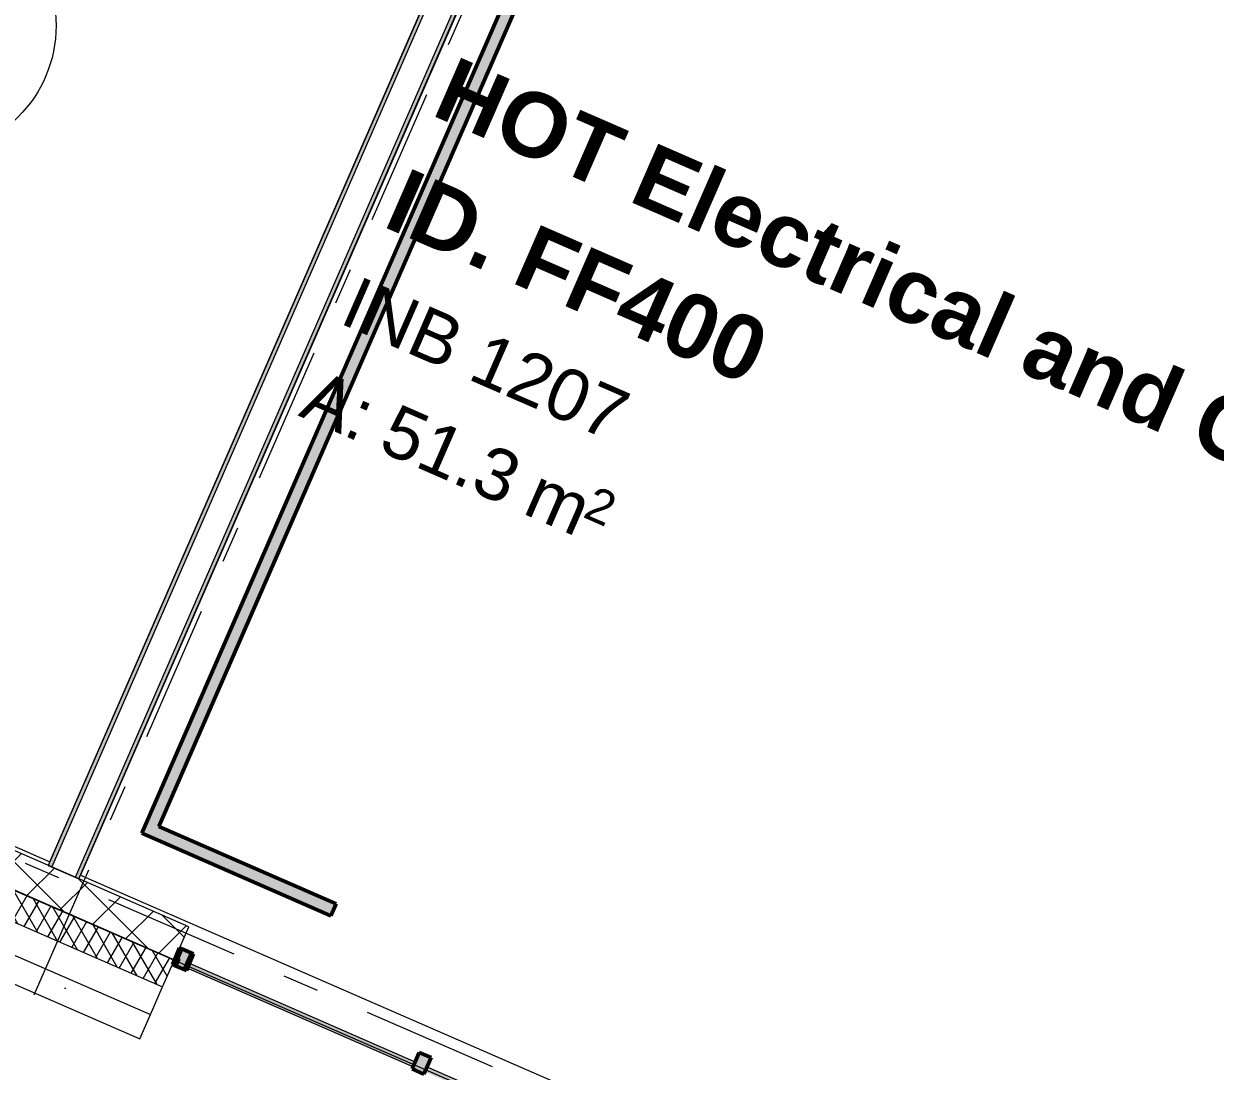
# Model space of a CAD drawing. Header units: millimetres. Extents: x -50172 to 258853, y -59787 to 25069.
# Drawn here: x 187994 to 192616, y -8995 to -4932 of the extents above; entities that cross this region are included whole.
import ezdxf
from ezdxf.enums import TextEntityAlignment as Align

# ---------------------------------------------------------------- set-up
doc = ezdxf.new("R2010")
doc.units = ezdxf.units.MM
doc.header["$MEASUREMENT"] = 0
doc.linetypes.add('Double Dashed', pattern=[1093.611073, 529.166651, -211.666656, 141.111112, -211.666656])
for name, color, linetype in [('A-05-M_Gross_Int_Plant', 7, 'Continuous'), ('A-15-MG_Structural_Grid', 7, 'Continuous'), ('A-20-M_Floor_Slab', 7, 'Continuous'), ('A-25-M_Curtain_Wall', 7, 'Continuous'), ('A-25-M_Wall_Ext_Existing_HUB', 7, 'Continuous'), ('A-25-M_Wall_Int', 7, 'Continuous'), ('ArchiCAD Doors', 7, 'Continuous'), ('New_A-15-MG_Structural_Grid_Phase_2', 7, 'Continuous'), ('New_A-25-M_Wall_Int', 7, 'Continuous'), ('New_A-35-M_FFE-Zone', 7, 'Continuous')]:
    doc.layers.add(name, color=color, linetype=linetype)
for name, color, linetype, lineweight, true_color in [('A-05-M_Gross_Int_Plant_Pen_No__74', 7, 'Continuous', 20, 0x606060), ('A-15-MG_Structural_Grid_Pen_No__163', 7, 'Continuous', 0, 0x750077), ('A-25-M_Curtain_Wall_Pen_No__144', 7, 'Continuous', 0, 0xc8c8c8), ('A-25-M_Curtain_Wall_Pen_No__165', 7, 'Continuous', 0, 0x006060), ('A-25-M_Curtain_Wall_Pen_No__27', 7, 'Continuous', 50, 0x2a2a2a), ('A-25-M_Wall_Ext_Existing_HUB_Pen_No__107', 7, 'Continuous', 15, 0xa6a6a6), ('A-25-M_Wall_Int_Pen_No__107', 7, 'Continuous', 15, 0xa6a6a6), ('New_A-15-MG_Structural_Grid_Phase_2_Pen_No__222', 7, 'Continuous', 13, 0x65af33), ('New_A-25-M_Wall_Int_Pen_No__27', 7, 'Continuous', 50, 0x2a2a2a), ('New_A-35-M_FFE-Zone_Pen_No__74', 7, 'Continuous', 20, 0x606060)]:
    doc.layers.add(name, color=color, linetype=linetype, lineweight=lineweight, true_color=true_color)
for name, color, linetype, lineweight in [('A-20-M_Floor_Slab_Pen_No__89', 8, 'Continuous', 20), ('A-25-M_Curtain_Wall_Pen_No__1', 7, 'Continuous', 13), ('A-25-M_Wall_Ext_Existing_HUB_Pen_No__1', 7, 'Continuous', 13), ('A-25-M_Wall_Int_Pen_No__1', 7, 'Continuous', 13), ('ArchiCAD Doors_Pen_No__1', 7, 'Continuous', 13), ('ArchiCAD Zone Stamps_Pen_No__9', 7, 'Continuous', 13), ('New_A-25-M_Wall_Int_Pen_No__155', 5, 'Continuous', 35), ('New_ArchiCAD Zone Stamps_Pen_No__9', 7, 'Continuous', 13)]:
    doc.layers.add(name, color=color, linetype=linetype, lineweight=lineweight)
doc.styles.add('GENERATED_STYLE_1', font='')
doc.styles.add('GENERATED_STYLE_3', font='')
doc.styles.add('GENERATED_STYLE_4', font='')
doc.styles.get('GENERATED_STYLE_1').set_extended_font_data('Arial', bold=True)
doc.styles.get('GENERATED_STYLE_3').set_extended_font_data('Arial')
doc.styles.get('GENERATED_STYLE_4').set_extended_font_data('Swis721 BT')

# ---------------------------------------------------------------- blocks, each defined once
blk = doc.blocks.new('HOT Electrical and Controls Training_INB 1207_28_3', base_point=(193096.8, -4619.1))
at = {"layer": 'New_A-35-M_FFE-Zone_Pen_No__74', "linetype": 'Continuous'}
for p, q in [((191560.8, -559.8), (188214.4, -8234.2)), ((188214.4, -8234.2), (193600.2, -10582.7))]:
    blk.add_line(p, q, dxfattribs=at)
at = {"layer": 'New_ArchiCAD Zone Stamps_Pen_No__9'}
for tag, height, style, p in [('ROOM_NAME', 250, 'GENERATED_STYLE_1', (189669.1, -5054.3)), ('zoneNameLine2', 250, 'GENERATED_STYLE_1', (189480.6, -5486.4)), ('ROOM_NUMBER', 200, 'GENERATED_STYLE_3', (189292.2, -5907.1)), ('measuredAreaCode', 200, 'GENERATED_STYLE_3', (189135.2, -6267.2)), ('DUMMY_649', 200, 'GENERATED_STYLE_3', (189442.6, -6401.2)), ('DUMMY_650', 200, 'GENERATED_STYLE_3', (189931.9, -6614.6)), ('DUMMY_651', 133.3, 'GENERATED_STYLE_3', (190211.2, -6721.2))]:
    blk.add_attdef(tag, text='', height=height, rotation=336.4404, dxfattribs=dict(at, style=style)).set_placement(p, align=Align.TOP_LEFT)
blk = doc.blocks.new('Male WC_INB 1255_36_3', base_point=(185976.6, -6300.8))
at = {"layer": 'A-05-M_Gross_Int_Plant_Pen_No__74', "linetype": 'Continuous'}
for p, q in [((188095, -8182.5), (189782.2, -4313.5)), ((184832.3, -6759.7), (188095, -8182.5))]:
    blk.add_line(p, q, dxfattribs=at)
at = {"layer": 'ArchiCAD Zone Stamps_Pen_No__9'}
for tag, height, style, p in [('ROOM_NAME', 250, 'GENERATED_STYLE_1', (185737.3, -5000)), ('zoneNameLine2', 250, 'GENERATED_STYLE_1', (185548.8, -5432.2)), ('ROOM_NUMBER', 200, 'GENERATED_STYLE_3', (185360.4, -5852.9)), ('measuredAreaCode', 200, 'GENERATED_STYLE_3', (185203.4, -6213)), ('DUMMY_649', 200, 'GENERATED_STYLE_3', (185510.8, -6347)), ('DUMMY_650', 200, 'GENERATED_STYLE_3', (186000.1, -6560.4)), ('DUMMY_651', 133.3, 'GENERATED_STYLE_3', (186279.4, -6666.9))]:
    blk.add_attdef(tag, text='', height=height, rotation=336.4404, dxfattribs=dict(at, style=style)).set_placement(p, align=Align.TOP_LEFT)
blk = doc.blocks.new('Slab_3_3', base_point=(169200.6, -115.4))
at = {"layer": 'A-20-M_Floor_Slab_Pen_No__89', "linetype": 'Continuous', "flags": 128}
blk.add_lwpolyline([(169200.6, -115.4), (176349.7, 6537.3), (176264.6, 6629.2), (179496.7, 9637), (183785.9, 7766.9), (187907.8, 17219.8), (201698.7, 11206.2), (197247, 997.1), (217780.4, -7956.5), (215006.4, -14317.9), (212120.9, -13059.7), (210006.5, -17908.8)], close=True, dxfattribs=at)
blk = doc.blocks.new('Curtain Wall_12_3', base_point=(168558.7, 0))
at = {"layer": 'A-25-M_Curtain_Wall_Pen_No__144', "linetype": 'Continuous'}
for points in [[(188570.8, -8580.8), (188616.6, -8600.8), (188644.6, -8536.6), (188598.8, -8516.7)], [(188624.8, -8604.3), (188652.7, -8540.2), (188606.9, -8520.2), (188578.9, -8584.4)], [(189546, -9006.1), (189574, -8941.9), (189528.1, -8921.9), (189500.1, -8986.1)]]:
    blk.add_hatch(color=256, dxfattribs=at).paths.add_polyline_path(points)
at = {"layer": 'A-25-M_Curtain_Wall_Pen_No__165', "linetype": 'Continuous', "lineweight": 0, "true_color": 0x001818}
for points in [[(188587.5, -8577.2), (188593.1, -8579.6), (188601.1, -8561.3), (188595.5, -8558.9)], [(189516.7, -8960.6), (188632.2, -8574.9), (188624.2, -8593.2), (189508.7, -8978.9)], [(190437.9, -9362.3), (189553.4, -8976.6), (189545.4, -8994.9), (190430, -9380.6)]]:
    blk.add_hatch(color=168, dxfattribs=at).paths.add_polyline_path(points)
at = {"layer": 'A-25-M_Curtain_Wall_Pen_No__1', "linetype": 'Continuous'}
for p, q in [((188595.5, -8558.9), (188587.5, -8577.2)), ((188587.5, -8577.2), (188593.1, -8579.6)), ((188593.1, -8579.6), (188601.1, -8561.3)), ((188601.1, -8561.3), (188595.5, -8558.9)), ((188632.2, -8574.9), (188624.2, -8593.2)), ((188624.2, -8593.2), (189508.7, -8978.9)), ((189516.7, -8960.6), (188632.2, -8574.9)), ((189508.7, -8978.9), (189516.7, -8960.6)), ((189553.4, -8976.6), (189545.4, -8994.9)), ((190437.9, -9362.3), (189553.4, -8976.6))]:
    blk.add_line(p, q, dxfattribs=at)
at = {"layer": 'A-25-M_Curtain_Wall_Pen_No__27', "linetype": 'Continuous'}
for p, q in [((188598.8, -8516.7), (188570.8, -8580.8)), ((188606.9, -8520.2), (188578.9, -8584.4)), ((188644.6, -8536.6), (188598.8, -8516.7)), ((188652.7, -8540.2), (188606.9, -8520.2)), ((188616.6, -8600.8), (188644.6, -8536.6)), ((188624.8, -8604.3), (188652.7, -8540.2)), ((188570.8, -8580.8), (188616.6, -8600.8)), ((188578.9, -8584.4), (188624.8, -8604.3)), ((189528.1, -8921.9), (189500.1, -8986.1)), ((189574, -8941.9), (189528.1, -8921.9)), ((189546, -9006.1), (189574, -8941.9)), ((189500.1, -8986.1), (189546, -9006.1))]:
    blk.add_line(p, q, dxfattribs=at)
blk = doc.blocks.new('Simple Door Opening')
at = {"layer": 'ArchiCAD Doors_Pen_No__1', "linetype": 'Continuous'}
for p, q in [((4055, 0), (4055, -102.5)), ((4055, -102.5), (4055, -219.5)), ((4055, -219.5), (4055, -334.5)), ((4055, -334.5), (4055, -474.5))]:
    blk.add_line(p, q, dxfattribs=at)
blk = doc.blocks.new('Wall_49_3', base_point=(213194.1, -19661.2))
at = {"layer": 'A-25-M_Wall_Ext_Existing_HUB_Pen_No__107', "linetype": 'Continuous'}
h = blk.add_hatch(dxfattribs=at)
h.set_pattern_fill('Concrete_Block_0003', color=256, style=0, pattern_type=2)
h.set_pattern_definition([(45, (168558.73, 0), (-91.9239, 91.9239), []), (135, (168558.73, 0), (91.9239, 91.9239), [])])
h.paths.add_polyline_path([(187797.6, -8222.2), (188578.4, -8562.6), (188634.4, -8434.3), (187853.6, -8093.8)])
h = blk.add_hatch(dxfattribs=at)
h.set_pattern_fill('Batt_Insulation_0003', color=256, style=0, pattern_type=2)
h.set_pattern_definition([(60, (168558.73, 0), (-43.30127, 25), []), (120, (168558.73, 0), (43.30127, 25), [])])
h.paths.add_polyline_path([(187751.6, -8327.6), (188532.5, -8668.1), (188578.4, -8562.6), (187797.6, -8222.2)])
h = blk.add_hatch(dxfattribs=at)
h.set_pattern_fill('613_01__ad_AR_SAND_0003', color=256, style=0, pattern_type=2)
h.set_pattern_definition([(103.994, (168558.7, 0), (-1137.956, 451.32), [0, -965.2, 0, -1079.5, 0, -1031.875]), (73.994, (168558.7, 0), (-1195.13, 1745.31), [0, -520.7, 0, -869.95, 0, -333.375]), (33.994, (168247.2, -716.2), (785.414, 1814.82), [0, -317.5, 0, -1143, 0, -1492.25]), (23.994, (168247.2, -716.2), (250.28, 1972.77), [0, -158.75, 0, -749.3, 0, -857.25])])
h.paths.add_polyline_path([(187663.9, -8528.8), (188444.7, -8869.3), (188485.7, -8775.3), (187704.9, -8434.8)])
at = {"layer": 'A-25-M_Wall_Ext_Existing_HUB_Pen_No__1', "linetype": 'Continuous'}
for p, q in [((187797.6, -8222.2), (188578.4, -8562.6)), ((187751.6, -8327.6), (188532.5, -8668.1)), ((187704.9, -8434.8), (188485.7, -8775.3))]:
    blk.add_line(p, q, dxfattribs=at)
at = {"layer": 'A-25-M_Wall_Ext_Existing_HUB_Pen_No__1', "linetype": 'Continuous', "flags": 128}
for points in [[(188634.4, -8434.3), (187509.2, -7943.7)], [(187663.9, -8528.8), (188444.7, -8869.3)]]:
    blk.add_lwpolyline(points, dxfattribs=at)
at = {"layer": 'ArchiCAD Doors', "color": 251, "linetype": 'Continuous', "lineweight": 20, "true_color": 0x606060, "zscale": 1000, "rotation": 156.440414136328}
blk.add_blockref('Simple Door Opening', (192161.7, -10490), dxfattribs=at)
blk = doc.blocks.new('Wall_67_3', base_point=(188089, -8196.5))
at = {"layer": 'A-25-M_Wall_Int_Pen_No__107', "linetype": 'Continuous'}
for points in [[(191601.5, -141.2), (188089, -8196.5), (188102.7, -8202.5), (191615.2, -147.2)], [(188208.2, -8248.4), (191720.7, -193.2), (191706.9, -187.2), (188194.4, -8242.5)]]:
    blk.add_hatch(color=256, dxfattribs=at).paths.add_polyline_path(points)
at = {"layer": 'A-25-M_Wall_Int_Pen_No__1', "linetype": 'Continuous'}
for p, q in [((191615.2, -147.2), (188102.7, -8202.5)), ((191706.9, -187.2), (191615.2, -147.2)), ((188194.4, -8242.5), (191706.9, -187.2))]:
    blk.add_line(p, q, dxfattribs=at)
at = {"layer": 'A-25-M_Wall_Int_Pen_No__1', "linetype": 'Continuous', "flags": 128}
for points in [[(191774.6, -69.4), (191655.4, -17.5)], [(191601.5, -141.2), (191494.4, -386.9)], [(191612.7, -440.7), (191720.7, -193.2)], [(191488.4, -400.6), (191448.4, -492.3)], [(191566.8, -546.1), (191606.7, -454.4)], [(191442.4, -506), (190914.8, -1716)], [(188208.2, -8248.4), (191560.8, -559.8)], [(190908.8, -1729.8), (190868.8, -1821.4)], [(190862.8, -1835.2), (189834.1, -4194.3)], [(189828.1, -4208.1), (189788.2, -4299.7)], [(189782.2, -4313.5), (188089, -8196.5)], [(188089, -8196.5), (188208.2, -8248.4)]]:
    blk.add_lwpolyline(points, dxfattribs=at)
blk = doc.blocks.new('Wall_108_3', base_point=(188462.3, -8048.9))
at = {"layer": 'New_A-25-M_Wall_Int_Pen_No__155', "linetype": 'Continuous', "lineweight": 0, "true_color": 0x00007f}
blk.add_hatch(color=176, dxfattribs=at).paths.add_polyline_path([(188452.3, -8071.8), (189185.6, -8391.6), (189205.6, -8345.8), (188518.1, -8046)])
at = {"layer": 'New_A-25-M_Wall_Int_Pen_No__27', "linetype": 'Continuous', "flags": 128}
for points in [[(188452.3, -8071.8), (189185.6, -8391.6)], [(189205.6, -8345.8), (188518.1, -8046)], [(189185.6, -8391.6), (189205.6, -8345.8)]]:
    blk.add_lwpolyline(points, dxfattribs=at)
blk = doc.blocks.new('Wall_109_3', base_point=(191673.4, -684.8))
at = {"layer": 'New_A-25-M_Wall_Int_Pen_No__155', "linetype": 'Continuous', "lineweight": 0, "true_color": 0x00007f}
blk.add_hatch(color=176, dxfattribs=at).paths.add_polyline_path([(191683.4, -661.9), (188452.3, -8071.8), (188518.1, -8046), (191709.2, -727.7)])
at = {"layer": 'New_A-25-M_Wall_Int_Pen_No__27', "linetype": 'Continuous', "flags": 128}
for points in [[(191683.4, -661.9), (188452.3, -8071.8)], [(188518.1, -8046), (191709.2, -727.7)]]:
    blk.add_lwpolyline(points, dxfattribs=at)
blk = doc.blocks.new('Standard grid marker')
at = {"layer": 'A-15-MG_Structural_Grid_Pen_No__163', "linetype": 'Double Dashed'}
blk.add_line((1000, 0), (29726, 0), dxfattribs=at)
at = {"layer": 'A-15-MG_Structural_Grid_Pen_No__163', "style": 'GENERATED_STYLE_4'}
for tag, p in [('AC_MarkerText_1_0', (-500, 41.2)), ('AC_MarkerText_1_1', (31226, 41.2))]:
    blk.add_attdef(tag, text='', height=350, rotation=90, dxfattribs=at).set_placement(p, align=Align.MIDDLE_CENTER)
blk = doc.blocks.new('Standard grid marker_3')
at = {"layer": 'A-15-MG_Structural_Grid_Pen_No__163', "linetype": 'Double Dashed'}
blk.add_line((1000, 0), (74254.8, 0), dxfattribs=at)
at = {"layer": 'A-15-MG_Structural_Grid_Pen_No__163', "style": 'GENERATED_STYLE_4'}
for tag, p in [('AC_MarkerText_1_0', (-500, 43.4)), ('AC_MarkerText_1_1', (75754.8, 43.4))]:
    blk.add_attdef(tag, text='', height=350, rotation=360, dxfattribs=at).set_placement(p, align=Align.MIDDLE_CENTER)
blk = doc.blocks.new('Standard grid marker[22]_3', base_point=(166234.8, -56907.5))
at = {"layer": 'New_A-15-MG_Structural_Grid_Phase_2_Pen_No__222', "linetype": 'Continuous'}
blk.add_circle((187619.4, -4938.9), 500, dxfattribs=at)
at = {"layer": 'New_A-15-MG_Structural_Grid_Phase_2_Pen_No__222', "style": 'GENERATED_STYLE_4'}
for tag, p in [('AC_MarkerText_1_1', (187619.4, -4902.7)), ('AC_MarkerText_1_0', (164962.6, -56862))]:
    blk.add_attdef(tag, text='', height=350, rotation=336.4404, dxfattribs=at).set_placement(p, align=Align.MIDDLE_CENTER)

msp = doc.modelspace()

# ---------------------------------------------------------------- block references
at = {"layer": 'A-05-M_Gross_Int_Plant', "linetype": 'Continuous'}
msp.add_blockref('Male WC_INB 1255_36_3', (185976.6, -6300.8), dxfattribs=at)
at = {"layer": 'A-15-MG_Structural_Grid', "color": 8, "linetype": 'Continuous', "lineweight": 15, "zscale": 1000}
for name, p, rotation in [('Standard grid marker', (198698.2, 15758.5), 246.440411583993), ('Standard grid marker_3', (167357.6, 813.7), 336.440411583993)]:
    msp.add_blockref(name, p, dxfattribs=dict(at, rotation=rotation))
at = {"layer": 'A-20-M_Floor_Slab', "color": 8, "linetype": 'Continuous', "lineweight": 20}
msp.add_blockref('Slab_3_3', (169200.6, -115.4), dxfattribs=at)
at = {"layer": 'A-25-M_Curtain_Wall', "linetype": 'Continuous', "lineweight": 0}
msp.add_blockref('Curtain Wall_12_3', (168558.7, 0), dxfattribs=at)
at = {"layer": 'A-25-M_Wall_Ext_Existing_HUB', "color": 250, "lineweight": 50, "true_color": 0x2a2a2a}
msp.add_blockref('Wall_49_3', (213194.1, -19661.2), dxfattribs=at)
at = {"layer": 'A-25-M_Wall_Int', "color": 250, "lineweight": 50, "true_color": 0x2a2a2a}
msp.add_blockref('Wall_67_3', (188089, -8196.5), dxfattribs=at)
at = {"layer": 'New_A-15-MG_Structural_Grid_Phase_2', "color": 8, "linetype": 'Continuous', "lineweight": 15}
msp.add_blockref('Standard grid marker[22]_3', (166234.8, -56907.5), dxfattribs=at)
at = {"layer": 'New_A-25-M_Wall_Int', "color": 250, "lineweight": 50, "true_color": 0x2a2a2a}
for name, p in [('Wall_109_3', (191673.4, -684.8)), ('Wall_108_3', (188462.3, -8048.9))]:
    msp.add_blockref(name, p, dxfattribs=at)
at = {"layer": 'New_A-35-M_FFE-Zone', "linetype": 'Continuous'}
ref = msp.add_blockref('HOT Electrical and Controls Training_INB 1207_28_3', (193096.8, -4619.1), dxfattribs=at)
ref.add_attrib('ROOM_NAME', 'HOT Electrical and Controls Training', dxfattribs={"layer": 'New_ArchiCAD Zone Stamps_Pen_No__9', "color": 7, "height": 250, "rotation": 336.4404, "style": 'GENERATED_STYLE_1'}).set_placement((189669.1, -5054.3), align=Align.TOP_LEFT)
ref.add_attrib('ROOM_NUMBER', 'INB 1207', dxfattribs={"layer": 'New_ArchiCAD Zone Stamps_Pen_No__9', "color": 7, "height": 200, "rotation": 336.4404, "style": 'GENERATED_STYLE_3'}).set_placement((189292.2, -5907.1), align=Align.TOP_LEFT)
ref.add_attrib('zoneNameLine2', 'ID. FF400', dxfattribs={"layer": 'New_ArchiCAD Zone Stamps_Pen_No__9', "color": 7, "height": 250, "rotation": 336.4404, "style": 'GENERATED_STYLE_1'}).set_placement((189480.6, -5486.4), align=Align.TOP_LEFT)
ref.add_attrib('measuredAreaCode', 'A: ', dxfattribs={"layer": 'New_ArchiCAD Zone Stamps_Pen_No__9', "color": 7, "height": 200, "rotation": 336.4404, "style": 'GENERATED_STYLE_3'}).set_placement((189135.2, -6267.2), align=Align.TOP_LEFT)
ref.add_attrib('DUMMY_649', '51.3', dxfattribs={"layer": 'New_ArchiCAD Zone Stamps_Pen_No__9', "color": 7, "height": 200, "rotation": 336.4404, "style": 'GENERATED_STYLE_3'}).set_placement((189442.6, -6401.2), align=Align.TOP_LEFT)
ref.add_attrib('DUMMY_650', ' m', dxfattribs={"layer": 'New_ArchiCAD Zone Stamps_Pen_No__9', "color": 7, "height": 200, "rotation": 336.4404, "style": 'GENERATED_STYLE_3'}).set_placement((189931.9, -6614.6), align=Align.TOP_LEFT)
ref.add_attrib('DUMMY_651', '2', dxfattribs={"layer": 'New_ArchiCAD Zone Stamps_Pen_No__9', "color": 7, "height": 133.3, "rotation": 336.4404, "style": 'GENERATED_STYLE_3'}).set_placement((190211.2, -6721.2), align=Align.TOP_LEFT)

doc.saveas('drawing.dxf')
